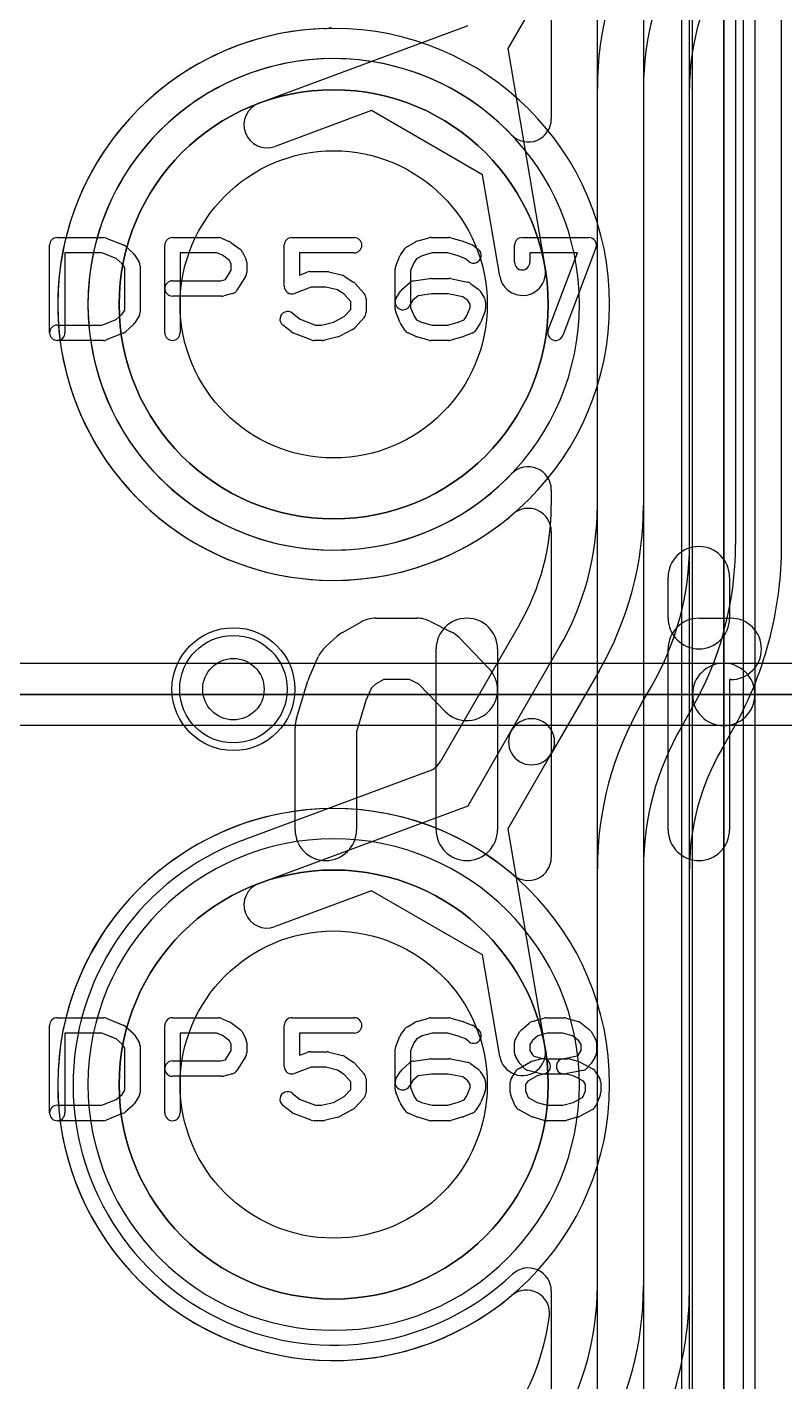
# Model space of a CAD drawing. Extents: x 0 to 20.5, y -0.5 to 20.
# Drawn here: x 5.168 to 7.636, y 6.125 to 10.536 of the extents above; entities that cross this region are included whole.
import ezdxf

# ---------------------------------------------------------------- set-up
doc = ezdxf.new("R2010")
doc.units = 0
for name, color, linetype in [('Hole', 1, 'CONTINUOUS'), ('L1', 3, 'CONTINUOUS'), ('L2', 3, 'CONTINUOUS'), ('L3', 3, 'CONTINUOUS'), ('L4', 3, 'CONTINUOUS'), ('PartsArea-A', 111, 'CONTINUOUS'), ('PartsArea-B', 111, 'CONTINUOUS'), ('PartsSilk-A', 221, 'CONTINUOUS'), ('PartsSilk-B', 221, 'CONTINUOUS'), ('Resist-A', 2, 'CONTINUOUS'), ('Resist-B', 2, 'CONTINUOUS'), ('Silk-A', 140, 'CONTINUOUS'), ('Silk-B', 140, 'CONTINUOUS')]:
    doc.layers.add(name, color=color, linetype=linetype)

msp = doc.modelspace()

# ---------------------------------------------------------------- linework, layer by layer
at = {"layer": 'Hole'}
for centre, radius in [((6.16649, 9.63283), 0.5), ((5.84, 8.38), 0.1), ((6.16649, 7.09283), 0.5)]:
    msp.add_circle(centre, radius, dxfattribs=at)
at = {"layer": 'L1'}
for p, q in [((6.87568, 10.71119), (6.73389, 10.4656)), ((5.92316, 10.28758), (6.60399, 10.5406)), ((6.73389, 10.4656), (6.85518, 9.74948)), ((7.025, 6.43767), (7.025, 10.33565)), ((7.175, 10.33565), (7.175, 6.43767)), ((7.32504, 6.43767), (7.32504, 10.33565)), ((6.28955, 10.26373), (5.97542, 10.14698)), ((6.65132, 10.05486), (6.28955, 10.26373)), ((6.70728, 9.72444), (6.65132, 10.05486)), ((6.87496, 8.89362), (6.87496, 7.83203))]:
    msp.add_line(p, q, dxfattribs=at)
for centre, radius in [((6.16649, 9.63283), 0.6985), ((5.84, 8.38), 0.2), ((6.16649, 7.09283), 0.6985)]:
    msp.add_circle(centre, radius, dxfattribs=at)
for centre, radius, start, end in [((8.1, 10.33565), 1.075, 150.00007, 180), ((8.1, 10.33565), 0.925, 149.99984, 180), ((8.1, 10.33564), 0.77496, 149.99917, 179.99926), ((6.16651, 9.63283), 0.89854, 91.94522, -49.4041), ((6.13347, 10.60578), 0.07497, -88.05851, -69.60944), ((5.94929, 10.21728), 0.075, 110.38974, -69.61291), ((6.78123, 9.73696), 0.075, -170.39074, 9.61299), ((6.79999, 8.89362), 0.07497, 0, 130.59135), ((6.16648, 7.09284), 0.89855, 49.40272, -49.83969), ((6.79999, 7.83203), 0.07497, -130.60212, 0), ((6.79433, 6.34883), 0.07497, -7.28807, 130.15783), ((6.1, 6.43767), 0.925, -30.00011, 0), ((6.1, 6.43767), 1.075, -29.99993, 0), ((6.1, 6.43767), 1.22504, -29.9999, 0), ((6.09999, 6.43761), 0.77496, -30.00019, -7.2866)]:
    msp.add_arc(centre, radius, start, end, dxfattribs=at)
at = {"layer": 'L2'}
msp.add_circle((5.84, 8.38), 0.2, dxfattribs=at)
for centre, start, end in [((6.16649, 9.63283), 90, -90), ((6.16649, 9.63283), -90, 90), ((6.16649, 7.09283), 90, -90), ((6.16649, 7.09283), -90, 90)]:
    msp.add_arc(centre, 0.80004, start, end, dxfattribs=at)
at = {"layer": 'L3'}
for p, q in [((7.325, 8.85097), (7.325, 12.64513)), ((7.475, 12.64513), (7.475, 8.85097)), ((7.62504, 8.85097), (7.62504, 12.64513)), ((7.025, 8.97767), (7.025, 12.48534)), ((7.175, 12.48534), (7.175, 8.97767)), ((6.87496, 11.50086), (6.87496, 10.23643)), ((6.87496, 9.02923), (6.87496, 8.97767)), ((6.77113, 8.59014), (6.5151, 8.14672)), ((6.74578, 8.24619), (6.90107, 8.51517)), ((7.03098, 8.44017), (6.87568, 8.17119)), ((7.16902, 8.33295), (7.20107, 8.38847)), ((7.33098, 8.31347), (7.29893, 8.25795)), ((6.60399, 8.0006), (6.74578, 8.24619)), ((7.42887, 8.18295), (7.46092, 8.23845)), ((6.87568, 8.17119), (6.73389, 7.9256)), ((6.47577, 8.11301), (5.87223, 7.88872)), ((5.92316, 7.74758), (6.60399, 8.0006)), ((6.73389, 7.9256), (6.85518, 7.20948)), ((7.025, 3.89767), (7.025, 7.79545)), ((7.175, 7.79545), (7.175, 3.89767)), ((7.32504, 3.89766), (7.32504, 7.79545)), ((6.28955, 7.72373), (5.97542, 7.60698)), ((6.65132, 7.51486), (6.28955, 7.72373)), ((6.70728, 7.18444), (6.65132, 7.51486)), ((6.87496, 6.42086), (6.87496, 5.15643))]:
    msp.add_line(p, q, dxfattribs=at)
for centre, radius in [((5.84, 8.38), 0.2), ((6.16649, 7.09283), 0.6985)]:
    msp.add_circle(centre, radius, dxfattribs=at)
for centre, radius, start, end in [((6.16651, 9.63283), 0.80003, 43.61736, -43.61736), ((6.79999, 10.23643), 0.07497, -136.39428, 0), ((6.79998, 9.02922), 0.07498, 0.00764, 136.38348), ((6.1, 8.97762), 0.77496, -30.00019, 0.0037), ((6.1, 8.97767), 0.925, -30.00011, 0), ((6.1, 8.97767), 1.075, -29.99993, 0), ((6.4, 8.85097), 0.925, -30.00011, 0), ((6.4, 8.85097), 1.075, -29.99993, 0), ((6.4, 8.85097), 1.22504, -29.9999, 0), ((8.1, 7.79545), 1.075, 150.00007, 180), ((6.81073, 8.20869), 0.075, -30.00073, 150.00008), ((8.1, 7.79545), 0.925, 150.00013, 180), ((6.81073, 8.20869), 0.075, 149.99927, -30.00069), ((8.1, 7.79547), 0.77496, 149.99981, -179.99852), ((6.44965, 8.18328), 0.07497, -69.60944, -29.18748), ((6.16649, 7.09283), 0.84854, 110.59848, -46.68807), ((5.84276, 7.95773), 0.07497, -70.35903, -70.3107), ((5.94384, 7.67524), 0.22506, 109.47915, 109.68773), ((5.84379, 7.9581), 0.07497, -70.52096, -68.53067), ((5.84475, 7.95847), 0.07497, -69.31694, -68.49663), ((5.94929, 7.67728), 0.075, 110.38974, -69.61291), ((6.78123, 7.19696), 0.075, -170.39074, 9.61299), ((6.79999, 6.42086), 0.07497, 0, 133.31373)]:
    msp.add_arc(centre, radius, start, end, dxfattribs=at)
at = {"layer": 'L4'}
for centre, radius in [((6.16649, 9.63283), 0.6985), ((5.84, 8.38), 0.2), ((6.16649, 7.09283), 0.6985)]:
    msp.add_circle(centre, radius, dxfattribs=at)
for centre, start, end in [((6.16649, 9.63283), 90, -90), ((6.16649, 9.63283), -90, 90), ((6.16649, 7.09283), 90, -90), ((6.16649, 7.09283), -90, 90)]:
    msp.add_arc(centre, 0.89854, start, end, dxfattribs=at)
at = {"layer": 'PartsArea-A'}
for p, q in [((7.43649, 10.90283), (7.43649, 8.36283)), ((7.43649, 8.36283), (7.43649, 10.90283)), ((7.43649, 8.36283), (4.89649, 8.36283)), ((4.89649, 8.36283), (7.43649, 8.36283)), ((7.43649, 8.36283), (7.43649, 5.82283)), ((9.97649, 8.36283), (7.43649, 8.36283)), ((7.43649, 8.36283), (9.97649, 8.36283)), ((7.43649, 5.82283), (7.43649, 8.36283))]:
    msp.add_line(p, q, dxfattribs=at)
at = {"layer": 'PartsArea-B'}
for centre, start, end in [((6.16649, 9.63283), 0, 180), ((6.16649, 9.63283), 180, 0), ((6.16649, 7.09283), 0, 180), ((6.16649, 7.09283), 180, 0)]:
    msp.add_arc(centre, 0.6985, start, end, dxfattribs=at)
at = {"layer": 'PartsSilk-A'}
for p, q in [((7.33489, 8.36283), (7.33489, 10.90283)), ((7.53809, 10.90283), (7.53809, 8.36283)), ((7.53809, 10.90283), (7.53809, 8.36283)), ((7.33489, 8.36283), (7.33489, 10.80123)), ((5.26649, 9.85042), (5.41649, 9.85042)), ((5.42577, 9.84863), (5.48133, 9.82641)), ((5.64149, 9.85042), (5.79149, 9.85042)), ((5.80164, 9.84827), (5.82664, 9.83716)), ((6.03038, 9.85042), (6.23316, 9.85042)), ((6.4374, 9.83835), (6.47629, 9.84946)), ((6.48316, 9.85042), (6.54149, 9.85042)), ((6.54836, 9.84946), (6.58725, 9.83835)), ((6.58966, 9.83752), (6.61744, 9.82641)), ((6.78038, 9.85042), (6.99705, 9.85042)), ((5.24149, 9.54024), (5.24149, 9.82542)), ((5.41168, 9.80042), (5.29149, 9.80042)), ((5.29149, 9.80042), (5.29149, 9.54024)), ((5.45871, 9.78161), (5.41168, 9.80042)), ((5.48866, 9.82189), (5.51366, 9.79967)), ((5.51825, 9.79422), (5.53213, 9.772)), ((5.61649, 9.54024), (5.61649, 9.82542)), ((5.78619, 9.80042), (5.66649, 9.80042)), ((5.66649, 9.80042), (5.66649, 9.54024)), ((5.80392, 9.79254), (5.78619, 9.80042)), ((5.82742, 9.77546), (5.80392, 9.79254)), ((5.83119, 9.83453), (5.86175, 9.81231)), ((5.86941, 9.80327), (5.88052, 9.78105)), ((6.00538, 9.69209), (6.00538, 9.82542)), ((6.23316, 9.80042), (6.05538, 9.80042)), ((6.05538, 9.80042), (6.05538, 9.72837)), ((6.38538, 9.79598), (6.39927, 9.8145)), ((6.40653, 9.82101), (6.43153, 9.83582)), ((6.48666, 9.80042), (6.45424, 9.79116)), ((6.53799, 9.80042), (6.48666, 9.80042)), ((6.57228, 9.79062), (6.53799, 9.80042)), ((6.62378, 9.82272), (6.63767, 9.81161)), ((6.75538, 9.76987), (6.75538, 9.82542)), ((6.96081, 9.80042), (6.80538, 9.80042)), ((6.80538, 9.80042), (6.80538, 9.76987)), ((6.86534, 9.54912), (6.96081, 9.80042)), ((7.02042, 9.81654), (6.91208, 9.53136)), ((5.47775, 9.76468), (5.45871, 9.78161)), ((5.48593, 9.75159), (5.47775, 9.76468)), ((5.48593, 9.61407), (5.48593, 9.75159)), ((5.53593, 9.75876), (5.53593, 9.6069)), ((5.83316, 9.76397), (5.82742, 9.77546)), ((5.83316, 9.7437), (5.83316, 9.76397)), ((5.88316, 9.76987), (5.88316, 9.73653)), ((6.36841, 9.75725), (6.3823, 9.79059)), ((6.42726, 9.76848), (6.41649, 9.74264)), ((6.43629, 9.78052), (6.42726, 9.76848)), ((6.45424, 9.79116), (6.43629, 9.78052)), ((6.59544, 9.78136), (6.57228, 9.79062)), ((6.60643, 9.77257), (6.59544, 9.78136)), ((5.64149, 9.70968), (5.79932, 9.70968)), ((5.79932, 9.70968), (5.81441, 9.7137)), ((5.81441, 9.7137), (5.83316, 9.7437)), ((5.87936, 9.72328), (5.85158, 9.67884)), ((6.05538, 9.72837), (6.07981, 9.73767)), ((6.08871, 9.73931), (6.14427, 9.73931)), ((6.15033, 9.73856), (6.19477, 9.72745)), ((6.20258, 9.724), (6.23036, 9.70548)), ((6.36649, 9.61802), (6.36649, 9.74764)), ((6.41649, 9.74264), (6.41649, 9.62302)), ((6.4269, 9.70944), (6.47968, 9.71685)), ((6.48316, 9.71709), (6.54149, 9.71709)), ((6.54639, 9.7166), (6.60195, 9.70549)), ((5.8026, 9.65968), (5.64149, 9.65968)), ((5.83682, 9.66793), (5.80904, 9.66052)), ((6.09331, 9.68931), (6.03928, 9.66873)), ((6.14119, 9.68931), (6.09331, 9.68931)), ((6.17845, 9.68), (6.14119, 9.68931)), ((6.20011, 9.66556), (6.17845, 9.68)), ((6.22205, 9.64162), (6.20011, 9.66556)), ((6.23492, 9.70158), (6.26548, 9.66825)), ((6.37029, 9.65349), (6.38418, 9.67571)), ((6.38877, 9.68115), (6.41377, 9.70337)), ((6.44134, 9.66097), (6.42467, 9.64616)), ((6.48491, 9.66709), (6.44134, 9.66097)), ((6.53901, 9.66709), (6.48491, 9.66709)), ((6.58666, 9.65756), (6.53901, 9.66709)), ((6.61193, 9.70107), (6.63693, 9.68255)), ((6.64325, 9.6757), (6.65713, 9.65348)), ((6.20095, 9.59362), (6.22205, 9.61663)), ((6.22205, 9.61663), (6.22205, 9.64162)), ((6.27205, 9.65135), (6.27205, 9.6069)), ((6.42467, 9.64616), (6.41269, 9.62699)), ((6.41649, 9.62302), (6.42767, 9.59619)), ((6.60336, 9.64519), (6.58666, 9.65756)), ((6.59976, 9.59619), (6.61093, 9.62302)), ((6.61093, 9.63307), (6.60336, 9.64519)), ((6.61093, 9.62302), (6.61093, 9.63307)), ((6.66093, 9.64024), (6.66093, 9.61802)), ((5.41168, 9.56524), (5.45871, 9.58405)), ((5.45871, 9.58405), (5.47775, 9.60098)), ((5.47775, 9.60098), (5.48593, 9.61407)), ((5.53213, 9.59366), (5.51825, 9.57144)), ((6.03211, 9.6042), (6.05683, 9.58443)), ((6.05683, 9.58443), (6.1072, 9.56524)), ((6.1273, 9.56524), (6.16577, 9.57486)), ((6.16577, 9.57486), (6.20095, 9.59362)), ((6.26548, 9.59), (6.23492, 9.55667)), ((6.3823, 9.57507), (6.36841, 9.60841)), ((6.39807, 9.54921), (6.38418, 9.57143)), ((6.42767, 9.59619), (6.43641, 9.5822)), ((6.43641, 9.5822), (6.45282, 9.57491)), ((6.45282, 9.57491), (6.48666, 9.56524)), ((6.53799, 9.56524), (6.57228, 9.57504)), ((6.57228, 9.57504), (6.59129, 9.58264)), ((6.59129, 9.58264), (6.59976, 9.59619)), ((6.64325, 9.57143), (6.62936, 9.54921)), ((6.65901, 9.60841), (6.64513, 9.57507)), ((5.26649, 9.56524), (5.41168, 9.56524)), ((5.48133, 9.53925), (5.42577, 9.51703)), ((5.51366, 9.56599), (5.48866, 9.54377)), ((6.02865, 9.54294), (6.00087, 9.56516)), ((6.0937, 9.51688), (6.03537, 9.5391)), ((6.1072, 9.56524), (6.1273, 9.56524)), ((6.22825, 9.55151), (6.18658, 9.52929)), ((6.43412, 9.5285), (6.40912, 9.53961)), ((6.47629, 9.5162), (6.4374, 9.52731)), ((6.48666, 9.56524), (6.53799, 9.56524)), ((6.58725, 9.52731), (6.54836, 9.5162)), ((6.61744, 9.53925), (6.58966, 9.52814)), ((5.41649, 9.51524), (5.26649, 9.51524)), ((6.13038, 9.51524), (6.1026, 9.51524)), ((6.18088, 9.5271), (6.13644, 9.51599)), ((6.54149, 9.51524), (6.48316, 9.51524)), ((4.89649, 8.46443), (7.43649, 8.46443)), ((4.89649, 8.46443), (7.43649, 8.46443)), ((7.43649, 8.46443), (9.97649, 8.46443)), ((7.43649, 8.46443), (9.97649, 8.46443)), ((7.33489, 5.82283), (7.33489, 8.36283)), ((7.53809, 8.36283), (7.53809, 5.82283)), ((7.53809, 8.36283), (7.53809, 5.82283)), ((7.43649, 8.26123), (4.89649, 8.26123)), ((7.33489, 8.26123), (4.89649, 8.26123)), ((7.33489, 5.82283), (7.33489, 8.26123)), ((9.97649, 8.26123), (7.43649, 8.26123)), ((9.87489, 8.26123), (7.43649, 8.26123)), ((5.24149, 7.00024), (5.24149, 7.28542)), ((5.26649, 7.31042), (5.41649, 7.31042)), ((5.42577, 7.30863), (5.48133, 7.28641)), ((5.48866, 7.28189), (5.51366, 7.25967)), ((5.61649, 7.00024), (5.61649, 7.28542)), ((5.64149, 7.31042), (5.79149, 7.31042)), ((5.80164, 7.30827), (5.82664, 7.29716)), ((5.83119, 7.29453), (5.86175, 7.27231)), ((6.00538, 7.15209), (6.00538, 7.28542)), ((6.03038, 7.31042), (6.23316, 7.31042)), ((6.40653, 7.28101), (6.43153, 7.29582)), ((6.4374, 7.29835), (6.47629, 7.30946)), ((6.48316, 7.31042), (6.54149, 7.31042)), ((6.54836, 7.30946), (6.58725, 7.29835)), ((6.58966, 7.29752), (6.61744, 7.28641)), ((6.62378, 7.28272), (6.63767, 7.27161)), ((6.77766, 7.27078), (6.80266, 7.293)), ((6.8124, 7.29835), (6.85129, 7.30946)), ((6.85816, 7.31042), (6.91649, 7.31042)), ((6.92336, 7.30946), (6.96225, 7.29835)), ((6.971, 7.29383), (6.99878, 7.27161)), ((5.41168, 7.26042), (5.29149, 7.26042)), ((5.29149, 7.26042), (5.29149, 7.00024)), ((5.45871, 7.24161), (5.41168, 7.26042)), ((5.47775, 7.22468), (5.45871, 7.24161)), ((5.51825, 7.25422), (5.53213, 7.232)), ((5.78619, 7.26042), (5.66649, 7.26042)), ((5.66649, 7.26042), (5.66649, 7.00024)), ((5.80392, 7.25254), (5.78619, 7.26042)), ((5.82742, 7.23546), (5.80392, 7.25254)), ((5.83316, 7.22397), (5.82742, 7.23546)), ((5.86941, 7.26327), (5.88052, 7.24105)), ((6.23316, 7.26042), (6.05538, 7.26042)), ((6.05538, 7.26042), (6.05538, 7.18837)), ((6.36841, 7.21725), (6.3823, 7.25059)), ((6.38538, 7.25598), (6.39927, 7.2745)), ((6.43629, 7.24052), (6.42726, 7.22848)), ((6.45424, 7.25116), (6.43629, 7.24052)), ((6.48666, 7.26042), (6.45424, 7.25116)), ((6.53799, 7.26042), (6.48666, 7.26042)), ((6.57228, 7.25062), (6.53799, 7.26042)), ((6.59544, 7.24136), (6.57228, 7.25062)), ((6.60643, 7.23257), (6.59544, 7.24136)), ((6.75918, 7.24312), (6.77307, 7.26534)), ((6.81356, 7.23579), (6.80538, 7.2227)), ((6.83162, 7.25184), (6.81356, 7.23579)), ((6.86166, 7.26042), (6.83162, 7.25184)), ((6.91299, 7.26042), (6.86166, 7.26042)), ((6.94369, 7.25165), (6.91299, 7.26042)), ((6.96422, 7.23523), (6.94369, 7.25165)), ((6.97205, 7.2227), (6.96422, 7.23523)), ((7.00436, 7.26534), (7.01825, 7.24312)), ((5.48593, 7.21159), (5.47775, 7.22468)), ((5.48593, 7.07407), (5.48593, 7.21159)), ((5.53593, 7.21876), (5.53593, 7.0669)), ((5.81441, 7.1737), (5.83316, 7.2037)), ((5.83316, 7.2037), (5.83316, 7.22397)), ((5.88316, 7.22987), (5.88316, 7.19653)), ((6.05538, 7.18837), (6.07981, 7.19767)), ((6.08871, 7.19931), (6.14427, 7.19931)), ((6.15033, 7.19856), (6.19477, 7.18745)), ((6.36649, 7.07802), (6.36649, 7.20764)), ((6.42726, 7.22848), (6.41649, 7.20264)), ((6.41649, 7.20264), (6.41649, 7.08302)), ((6.75538, 7.19653), (6.75538, 7.22987)), ((6.80538, 7.2227), (6.80538, 7.2037)), ((6.80538, 7.2037), (6.81396, 7.18998)), ((6.81396, 7.18998), (6.81831, 7.18563)), ((6.95973, 7.18623), (6.96347, 7.18998)), ((6.96347, 7.18998), (6.97205, 7.2037)), ((6.97205, 7.2037), (6.97205, 7.2227)), ((7.02205, 7.22987), (7.02205, 7.19653)), ((5.64149, 7.16968), (5.79932, 7.16968)), ((5.79932, 7.16968), (5.81441, 7.1737)), ((5.87936, 7.18328), (5.85158, 7.13884)), ((6.09331, 7.14931), (6.03928, 7.12873)), ((6.14119, 7.14931), (6.09331, 7.14931)), ((6.17845, 7.14), (6.14119, 7.14931)), ((6.20258, 7.184), (6.23036, 7.16548)), ((6.23492, 7.16158), (6.26548, 7.12825)), ((6.38877, 7.14115), (6.41377, 7.16337)), ((6.4269, 7.16944), (6.47968, 7.17685)), ((6.48316, 7.17709), (6.54149, 7.17709)), ((6.54639, 7.1766), (6.60195, 7.16549)), ((6.61193, 7.16107), (6.63693, 7.14255)), ((6.77307, 7.16106), (6.75918, 7.18328)), ((6.76798, 7.14417), (6.80687, 7.16639)), ((6.7877, 7.14552), (6.77659, 7.15663)), ((6.81283, 7.16884), (6.84061, 7.17625)), ((6.81831, 7.18563), (6.85033, 7.17709)), ((6.85033, 7.17709), (6.9276, 7.17709)), ((6.91159, 7.1766), (6.95973, 7.18623)), ((6.93404, 7.17625), (6.96182, 7.16884)), ((6.96714, 7.16674), (7.00881, 7.14452)), ((7.00084, 7.15663), (6.98973, 7.14552)), ((7.01825, 7.18328), (7.00436, 7.16106)), ((5.8026, 7.11968), (5.64149, 7.11968)), ((5.83682, 7.12793), (5.80904, 7.12052)), ((6.20011, 7.12556), (6.17845, 7.14)), ((6.22205, 7.10162), (6.20011, 7.12556)), ((6.22205, 7.07663), (6.22205, 7.10162)), ((6.27205, 7.11135), (6.27205, 7.0669)), ((6.37029, 7.11349), (6.38418, 7.13571)), ((6.42467, 7.10616), (6.41269, 7.08699)), ((6.44134, 7.12097), (6.42467, 7.10616)), ((6.48491, 7.12709), (6.44134, 7.12097)), ((6.53901, 7.12709), (6.48491, 7.12709)), ((6.58666, 7.11756), (6.53901, 7.12709)), ((6.60336, 7.10519), (6.58666, 7.11756)), ((6.61093, 7.09307), (6.60336, 7.10519)), ((6.64325, 7.1357), (6.65713, 7.11348)), ((6.74529, 7.11349), (6.75918, 7.13571)), ((6.79824, 7.10387), (6.79149, 7.09307)), ((6.82885, 7.12136), (6.79824, 7.10387)), ((6.84061, 7.12793), (6.79894, 7.13904)), ((6.85349, 7.12793), (6.82885, 7.12136)), ((6.92432, 7.12709), (6.84705, 7.12709)), ((6.97695, 7.13869), (6.92139, 7.12758)), ((6.94616, 7.12127), (6.92432, 7.12709)), ((6.97939, 7.10355), (6.94616, 7.12127)), ((6.98593, 7.09307), (6.97939, 7.10355)), ((7.01825, 7.1357), (7.03213, 7.11348)), ((5.45871, 7.04405), (5.47775, 7.06098)), ((5.47775, 7.06098), (5.48593, 7.07407)), ((6.03211, 7.0642), (6.05683, 7.04443)), ((6.20095, 7.05362), (6.22205, 7.07663)), ((6.3823, 7.03507), (6.36841, 7.06841)), ((6.41649, 7.08302), (6.42767, 7.05619)), ((6.59976, 7.05619), (6.61093, 7.08302)), ((6.61093, 7.08302), (6.61093, 7.09307)), ((6.65901, 7.06841), (6.64513, 7.03507)), ((6.66093, 7.10024), (6.66093, 7.07802)), ((6.74149, 7.0669), (6.74149, 7.10024)), ((6.7573, 7.02395), (6.74341, 7.05728)), ((6.79149, 7.09307), (6.79149, 7.0719)), ((6.79149, 7.0719), (6.80018, 7.05105)), ((6.97741, 7.05143), (6.98593, 7.0719)), ((6.98593, 7.0719), (6.98593, 7.09307)), ((7.03401, 7.05729), (7.02013, 7.02396)), ((7.03593, 7.10024), (7.03593, 7.0669)), ((5.26649, 7.02524), (5.41168, 7.02524)), ((5.41168, 7.02524), (5.45871, 7.04405)), ((5.51366, 7.02599), (5.48866, 7.00377)), ((5.53213, 7.05366), (5.51825, 7.03144)), ((6.02865, 7.00294), (6.00087, 7.02516)), ((6.05683, 7.04443), (6.1072, 7.02524)), ((6.1072, 7.02524), (6.1273, 7.02524)), ((6.1273, 7.02524), (6.16577, 7.03486)), ((6.16577, 7.03486), (6.20095, 7.05362)), ((6.26548, 7.05), (6.23492, 7.01667)), ((6.39807, 7.00921), (6.38418, 7.03143)), ((6.42767, 7.05619), (6.43641, 7.0422)), ((6.43641, 7.0422), (6.45282, 7.03491)), ((6.45282, 7.03491), (6.48666, 7.02524)), ((6.48666, 7.02524), (6.53799, 7.02524)), ((6.53799, 7.02524), (6.57228, 7.03504)), ((6.57228, 7.03504), (6.59129, 7.04264)), ((6.59129, 7.04264), (6.59976, 7.05619)), ((6.64325, 7.03143), (6.62936, 7.00921)), ((6.80018, 7.05105), (6.82905, 7.03456)), ((6.82905, 7.03456), (6.86166, 7.02524)), ((6.86166, 7.02524), (6.91299, 7.02524)), ((6.91299, 7.02524), (6.94596, 7.03466)), ((6.94596, 7.03466), (6.97741, 7.05143)), ((5.41649, 6.97524), (5.26649, 6.97524)), ((5.48133, 6.99925), (5.42577, 6.97703)), ((6.0937, 6.97688), (6.03537, 6.9991)), ((6.13038, 6.97524), (6.1026, 6.97524)), ((6.18088, 6.9871), (6.13644, 6.97599)), ((6.22825, 7.01151), (6.18658, 6.98929)), ((6.43412, 6.9885), (6.40912, 6.99961)), ((6.47629, 6.9762), (6.4374, 6.98731)), ((6.54149, 6.97524), (6.48316, 6.97524)), ((6.58725, 6.98731), (6.54836, 6.9762)), ((6.61744, 6.99925), (6.58966, 6.98814)), ((6.80687, 6.98964), (6.76798, 7.01186)), ((6.85129, 6.9762), (6.8124, 6.98731)), ((6.91649, 6.97524), (6.85816, 6.97524)), ((6.96225, 6.98731), (6.92336, 6.9762)), ((7.00881, 7.01151), (6.96714, 6.98929))]:
    msp.add_line(p, q, dxfattribs=at)
for centre, radius, start, end in [((5.26649, 9.82542), 0.025, 90, 180), ((5.41649, 9.82542), 0.025, 68.2071, 90), ((5.64149, 9.82542), 0.025, 90, 180), ((5.79149, 9.82542), 0.025, 66.04914, 90), ((5.81649, 9.81431), 0.025, 53.98274, 66.03964), ((6.03038, 9.82542), 0.025, 90, 180), ((6.23316, 9.82542), 0.025, -90, 90), ((6.44427, 9.81431), 0.025, 105.94854, 120.63752), ((6.48316, 9.82542), 0.025, 90, 105.94854), ((6.54149, 9.82542), 0.025, 74.05146, 90), ((6.58038, 9.81431), 0.025, 68.2071, 74.05146), ((6.78038, 9.82542), 0.025, 90, 180), ((6.99705, 9.82542), 0.025, -20.80551, 90), ((5.47205, 9.8032), 0.025, 48.37217, 68.20215), ((5.49705, 9.78098), 0.025, 31.98594, 48.36931), ((5.84705, 9.79209), 0.025, 26.56505, 53.97932), ((6.40538, 9.78098), 0.025, 143.1301, 157.39424), ((6.41927, 9.7995), 0.025, 120.63752, 143.1301), ((6.62205, 9.79209), 0.025, -128.66697, 51.34522), ((6.60816, 9.8032), 0.025, 51.33303, 68.2071), ((5.51093, 9.75876), 0.025, 0, 31.99147), ((5.85816, 9.76987), 0.025, 0, 26.56505), ((6.39149, 9.74764), 0.025, 157.39424, 180), ((6.78038, 9.76987), 0.025, 180, 0), ((5.64149, 9.68468), 0.025, 90, -90), ((5.85816, 9.73653), 0.025, -32.00538, 0), ((6.08871, 9.71431), 0.025, 90, 110.85364), ((6.14427, 9.71431), 0.025, 75.96932, 90), ((6.18871, 9.7032), 0.025, 56.30358, 75.96376), ((6.21649, 9.68468), 0.025, 42.5203, 56.30993), ((6.43038, 9.68468), 0.025, 98.00047, 131.62783), ((6.48316, 9.69209), 0.025, 90, 98.00047), ((6.54149, 9.69209), 0.025, 78.69456, 90), ((6.59705, 9.68098), 0.025, 53.47387, 78.69456), ((5.8026, 9.68468), 0.025, -90, -75.06473), ((5.83038, 9.69209), 0.025, -75.07449, -32.01002), ((6.03038, 9.69209), 0.025, 180, -69.1435), ((6.24705, 9.65135), 0.025, 0, 42.51745), ((6.40538, 9.66246), 0.025, 131.62783, 147.99462), ((6.62205, 9.66246), 0.025, 31.98594, 53.47387), ((6.39149, 9.64024), 0.025, 147.99462, -32.01002), ((6.39149, 9.61802), 0.025, 180, -157.39424), ((6.63593, 9.64024), 0.025, 0, 31.98594), ((6.63593, 9.61802), 0.025, -22.60576, 0), ((5.49705, 9.58468), 0.025, -48.37217, -31.99147), ((5.51093, 9.6069), 0.025, -31.98594, 0), ((6.01649, 9.58468), 0.025, 51.33303, -128.65478), ((6.24705, 9.6069), 0.025, -42.5203, 0), ((6.40538, 9.58468), 0.025, -157.39424, -147.99462), ((6.62205, 9.58468), 0.025, -32.00538, -22.60576), ((5.26649, 9.54024), 0.025, 90, -90), ((5.26649, 9.54024), 0.025, 180, 0), ((5.47205, 9.56246), 0.025, -68.2071, -48.36931), ((5.64149, 9.54024), 0.025, 180, 0), ((6.04427, 9.56246), 0.025, -128.66697, -110.85364), ((6.17482, 9.55135), 0.025, -75.96932, -61.9318), ((6.21649, 9.57357), 0.025, -61.9383, -42.51745), ((6.41927, 9.56246), 0.025, -147.99462, -113.95086), ((6.44427, 9.55135), 0.025, -113.95086, -105.94854), ((6.58038, 9.55135), 0.025, -74.05146, -68.2071), ((6.60816, 9.56246), 0.025, -68.2071, -32.00538), ((6.88871, 9.54024), 0.025, 159.19449, -20.80181), ((5.41649, 9.54024), 0.025, -90, -68.20215), ((6.1026, 9.54024), 0.025, -110.8565, -90), ((6.13038, 9.54024), 0.025, -90, -75.96376), ((6.48316, 9.54024), 0.025, -105.94854, -90), ((6.54149, 9.54024), 0.025, -90, -74.05146), ((7.43649, 8.36283), 0.1016, 90, -90), ((7.43649, 8.36283), 0.1016, 90, -90), ((7.43649, 8.36283), 0.1016, 0, 180), ((7.43649, 8.36283), 0.1016, -90, 90), ((7.43649, 8.36283), 0.1016, 0, 90), ((7.43649, 8.36283), 0.1016, 180, 0), ((7.43649, 8.36283), 0.1016, 180, 0), ((5.26649, 7.28542), 0.025, 90, 180), ((5.41649, 7.28542), 0.025, 68.2071, 90), ((5.47205, 7.2632), 0.025, 48.37217, 68.20215), ((5.64149, 7.28542), 0.025, 90, 180), ((5.79149, 7.28542), 0.025, 66.04914, 90), ((5.81649, 7.27431), 0.025, 53.98274, 66.03964), ((6.03038, 7.28542), 0.025, 90, 180), ((6.23316, 7.28542), 0.025, -90, 90), ((6.41927, 7.2595), 0.025, 120.63752, 143.1301), ((6.44427, 7.27431), 0.025, 105.94854, 120.63752), ((6.48316, 7.28542), 0.025, 90, 105.94854), ((6.54149, 7.28542), 0.025, 74.05146, 90), ((6.58038, 7.27431), 0.025, 68.2071, 74.05146), ((6.60816, 7.2632), 0.025, 51.33303, 68.2071), ((6.81927, 7.27431), 0.025, 105.94854, 131.62783), ((6.85816, 7.28542), 0.025, 90, 105.94854), ((6.91649, 7.28542), 0.025, 74.05146, 90), ((6.95538, 7.27431), 0.025, 51.33303, 74.05146), ((5.49705, 7.24098), 0.025, 31.98594, 48.36931), ((5.84705, 7.25209), 0.025, 26.56505, 53.97932), ((5.85816, 7.22987), 0.025, 0, 26.56505), ((6.40538, 7.24098), 0.025, 143.1301, 157.39424), ((6.62205, 7.25209), 0.025, -128.66697, 51.34522), ((6.78038, 7.22987), 0.025, 147.99462, 180), ((6.79427, 7.25209), 0.025, 131.62783, 147.99462), ((6.98316, 7.25209), 0.025, 32.00538, 51.33303), ((6.99705, 7.22987), 0.025, 0, 32.00538), ((5.51093, 7.21876), 0.025, 0, 31.99147), ((5.85816, 7.19653), 0.025, -32.00538, 0), ((6.08871, 7.17431), 0.025, 90, 110.85364), ((6.14427, 7.17431), 0.025, 75.96932, 90), ((6.39149, 7.20764), 0.025, 157.39424, 180), ((6.78038, 7.19653), 0.025, 180, -147.99462), ((6.99705, 7.19653), 0.025, -32.00538, 0), ((5.64149, 7.14468), 0.025, 90, -90), ((6.03038, 7.15209), 0.025, 180, -69.1435), ((6.18871, 7.1632), 0.025, 56.30358, 75.96376), ((6.21649, 7.14468), 0.025, 42.5203, 56.30993), ((6.43038, 7.14468), 0.025, 98.00047, 131.62783), ((6.48316, 7.15209), 0.025, 90, 98.00047), ((6.54149, 7.15209), 0.025, 78.69456, 90), ((6.59705, 7.14098), 0.025, 53.47387, 78.69456), ((6.79427, 7.17431), 0.025, -147.99462, -135), ((6.80538, 7.1632), 0.025, -135, -104.92551), ((6.81927, 7.14468), 0.025, 104.92551, 119.74171), ((6.84705, 7.15209), 0.025, -75.07449, 104.93527), ((6.91649, 7.15209), 0.025, 101.30544, -78.69205), ((6.9276, 7.15209), 0.025, 75.07449, 90), ((6.95538, 7.14468), 0.025, 61.9383, 75.06473), ((6.97205, 7.1632), 0.025, -78.69456, -45), ((6.98316, 7.17431), 0.025, -45, -32.00538), ((5.8026, 7.14468), 0.025, -90, -75.06473), ((5.83038, 7.15209), 0.025, -75.07449, -32.01002), ((6.24705, 7.11135), 0.025, 0, 42.51745), ((6.39149, 7.10024), 0.025, 147.99462, -32.01002), ((6.40538, 7.12246), 0.025, 131.62783, 147.99462), ((6.62205, 7.12246), 0.025, 31.98594, 53.47387), ((6.63593, 7.10024), 0.025, 0, 31.98594), ((6.76649, 7.10024), 0.025, 147.99462, 180), ((6.78038, 7.12246), 0.025, 119.73351, 147.98998), ((6.84705, 7.15209), 0.025, -104.92551, -90), ((6.99705, 7.12246), 0.025, 31.98594, 61.9318), ((7.01093, 7.10024), 0.025, 0, 31.99147), ((5.51093, 7.0669), 0.025, -31.98594, 0), ((6.01649, 7.04468), 0.025, 51.33303, -128.65478), ((6.24705, 7.0669), 0.025, -42.5203, 0), ((6.39149, 7.07802), 0.025, 180, -157.39424), ((6.63593, 7.07802), 0.025, -22.60576, 0), ((6.76649, 7.0669), 0.025, 180, -157.37647), ((7.01093, 7.0669), 0.025, -22.60576, 0), ((5.26649, 7.00024), 0.025, 90, -90), ((5.49705, 7.04468), 0.025, -48.37217, -31.99147), ((6.21649, 7.03357), 0.025, -61.9383, -42.51745), ((6.40538, 7.04468), 0.025, -157.39424, -147.99462), ((6.62205, 7.04468), 0.025, -32.00538, -22.60576), ((6.78038, 7.03357), 0.025, -157.37309, -119.74171), ((6.99705, 7.03357), 0.025, -61.9383, -22.60888), ((5.26649, 7.00024), 0.025, 180, 0), ((5.41649, 7.00024), 0.025, -90, -68.20215), ((5.47205, 7.02246), 0.025, -68.2071, -48.36931), ((5.64149, 7.00024), 0.025, 180, 0), ((6.04427, 7.02246), 0.025, -128.66697, -110.85364), ((6.1026, 7.00024), 0.025, -110.8565, -90), ((6.13038, 7.00024), 0.025, -90, -75.96376), ((6.17482, 7.01135), 0.025, -75.96932, -61.9318), ((6.41927, 7.02246), 0.025, -147.99462, -113.95086), ((6.44427, 7.01135), 0.025, -113.95086, -105.94854), ((6.48316, 7.00024), 0.025, -105.94854, -90), ((6.54149, 7.00024), 0.025, -90, -74.05146), ((6.58038, 7.01135), 0.025, -74.05146, -68.2071), ((6.60816, 7.02246), 0.025, -68.2071, -32.00538), ((6.81927, 7.01135), 0.025, -119.73351, -105.94345), ((6.85816, 7.00024), 0.025, -105.94854, -90), ((6.91649, 7.00024), 0.025, -90, -74.05655), ((6.95538, 7.01135), 0.025, -74.05146, -61.9318)]:
    msp.add_arc(centre, radius, start, end, dxfattribs=at)
at = {"layer": 'PartsSilk-B'}
for p, q in [((7.25556, 8.61111), (7.25556, 8.74444)), ((7.45556, 8.74444), (7.45556, 8.61111)), ((6.3037, 8.61111), (6.43704, 8.61111)), ((7.35556, 8.61111), (7.45926, 8.61111)), ((6.19542, 8.56494), (6.25468, 8.59827)), ((6.48176, 8.60055), (6.54842, 8.56722)), ((6.1405, 8.51876), (6.17753, 8.5521)), ((6.57573, 8.54715), (6.67203, 8.44715)), ((6.0864, 8.4184), (6.11603, 8.48506)), ((6.5, 7.92222), (6.5, 8.51111)), ((6.7, 8.51111), (6.7, 7.92222)), ((7.25556, 7.92222), (7.25556, 8.51111)), ((6.04504, 8.28456), (6.08208, 8.40678)), ((6.29014, 8.38437), (6.27168, 8.34284)), ((6.30312, 8.39605), (6.29014, 8.38437)), ((6.32989, 8.41111), (6.30312, 8.39605)), ((6.41343, 8.41111), (6.32989, 8.41111)), ((6.4436, 8.39603), (6.41343, 8.41111)), ((6.52797, 8.30841), (6.4436, 8.39603)), ((7.45926, 8.41111), (7.45556, 8.41111)), ((7.45556, 8.41111), (7.45556, 7.92222)), ((6.27168, 8.34284), (6.24074, 8.24074)), ((6.04074, 7.92222), (6.04074, 8.25556)), ((6.24074, 8.24074), (6.24074, 7.92222))]:
    msp.add_line(p, q, dxfattribs=at)
for centre, start, end in [((7.35556, 8.74444), 0, 180), ((6.3037, 8.51111), 90, 119.35401), ((6.43704, 8.51111), 63.43495, 90), ((6.6, 8.51111), 0, 180), ((7.35556, 8.61111), 180, 0), ((7.35556, 8.51111), 90, 180), ((7.45926, 8.51111), -90, 90), ((6.24444, 8.47778), 119.35401, 131.99658), ((6.5037, 8.47778), 43.92229, 63.43495), ((6.20741, 8.44444), 131.99658, 156.03402), ((6.6, 8.37778), -136.07771, 43.92018), ((6.17778, 8.37778), 156.03402, 163.1416), ((6.14074, 8.25556), 163.1416, 180), ((6.14074, 7.92222), 180, 0), ((6.6, 7.92222), 180, 0), ((7.35556, 7.92222), 180, 0)]:
    msp.add_arc(centre, 0.1, start, end, dxfattribs=at)
at = {"layer": 'Resist-A'}
for centre, radius in [((6.16649, 9.63283), 0.6985), ((5.84, 8.38), 0.175), ((6.16649, 7.09283), 0.6985)]:
    msp.add_circle(centre, radius, dxfattribs=at)
at = {"layer": 'Resist-B'}
for centre, radius in [((6.16649, 9.63283), 0.6985), ((5.84, 8.38), 0.175), ((6.16649, 7.09283), 0.6985)]:
    msp.add_circle(centre, radius, dxfattribs=at)
at = {"layer": 'Silk-A'}
for p, q in [((7.3, 1), (7.3, 13.2)), ((7.5, 13.2), (7.5, 1))]:
    msp.add_line(p, q, dxfattribs=at)
at = {"layer": 'Silk-B'}
for p, q in [((7.25556, 8.61111), (7.25556, 8.74444)), ((7.45556, 8.74444), (7.45556, 8.61111)), ((6.3037, 8.61111), (6.43704, 8.61111)), ((7.35556, 8.61111), (7.45926, 8.61111)), ((6.19542, 8.56494), (6.25468, 8.59827)), ((6.48176, 8.60055), (6.54842, 8.56722)), ((6.1405, 8.51876), (6.17753, 8.5521)), ((6.57573, 8.54715), (6.67203, 8.44715)), ((6.0864, 8.4184), (6.11603, 8.48506)), ((6.5, 7.92222), (6.5, 8.51111)), ((6.7, 8.51111), (6.7, 7.92222)), ((7.25556, 7.92222), (7.25556, 8.51111)), ((6.04504, 8.28456), (6.08208, 8.40678)), ((6.29014, 8.38437), (6.27168, 8.34284)), ((6.30312, 8.39605), (6.29014, 8.38437)), ((6.32989, 8.41111), (6.30312, 8.39605)), ((6.41343, 8.41111), (6.32989, 8.41111)), ((6.4436, 8.39603), (6.41343, 8.41111)), ((6.52797, 8.30841), (6.4436, 8.39603)), ((7.45926, 8.41111), (7.45556, 8.41111)), ((7.45556, 8.41111), (7.45556, 7.92222)), ((6.27168, 8.34284), (6.24074, 8.24074)), ((6.04074, 7.92222), (6.04074, 8.25556)), ((6.24074, 8.24074), (6.24074, 7.92222))]:
    msp.add_line(p, q, dxfattribs=at)
for centre, start, end in [((7.35556, 8.74444), 0, 180), ((6.3037, 8.51111), 90, 119.35401), ((6.43704, 8.51111), 63.43495, 90), ((6.6, 8.51111), 0, 180), ((7.35556, 8.61111), 180, 0), ((7.35556, 8.51111), 90, 180), ((7.45926, 8.51111), -90, 90), ((6.24444, 8.47778), 119.35401, 131.99658), ((6.5037, 8.47778), 43.92229, 63.43495), ((6.20741, 8.44444), 131.99658, 156.03402), ((6.6, 8.37778), -136.07771, 43.92018), ((6.17778, 8.37778), 156.03402, 163.1416), ((6.14074, 8.25556), 163.1416, 180), ((6.14074, 7.92222), 180, 0), ((6.6, 7.92222), 180, 0), ((7.35556, 7.92222), 180, 0)]:
    msp.add_arc(centre, 0.1, start, end, dxfattribs=at)

doc.saveas('drawing.dxf')
